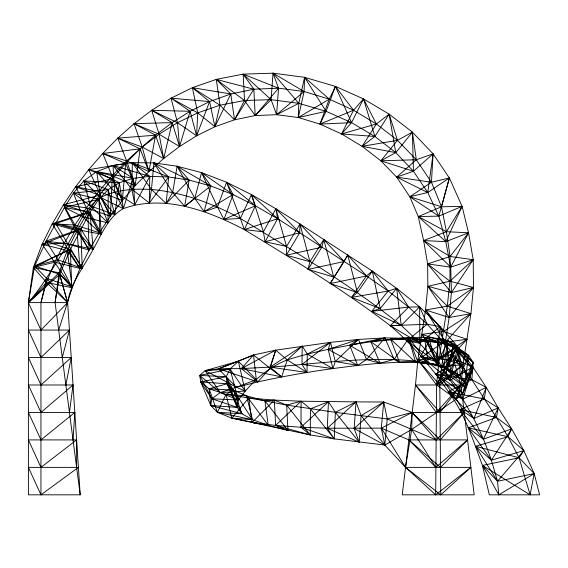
<?xml version="1.0" encoding="UTF-8"?>
<svg xmlns="http://www.w3.org/2000/svg" width="568" height="568" viewBox="0 0 568 568"><rect width="100%" height="100%" fill="white"/><g stroke="black" fill="none" stroke-linecap="round" stroke-linejoin="round"><path stroke-width="0.85" d="M415.478 384.99L436.366 412.453L460.932 384.99L415.478 384.99L440.044 412.453L472.753 369.427L455.799 348.965L445.759 372.963L462.721 393.432L467.308 376.243L452 354.382L440.995 377.28L462.721 393.432L472.753 369.427L454.116 344.229L455.799 348.965L452 354.382L460.932 384.99L474.181 494.827L402.229 494.827L415.478 384.99L417.856 359.856L439.249 358.053L463.005 364.734L436.6 384.99L440.995 377.28L445.759 372.963L454.116 344.229L473.144 362.398L465.646 387.646L443.878 366.758L447.761 340.601L468.735 355.568L459.981 375.767L437.779 364.691L437.601 338.301L459.803 349.37L450.644 370.059L428.378 363.208L424.374 337.356L446.64 344.208L436.565 365.082L415.627 362.341L408.612 337.676L429.55 340.417L417.65 361.354C368.447 355.71 319.152 363.811 270.084 367.113L281.621 376.889L241.322 368.596L275.728 350.151L270.084 367.113L307.032 372.473L301.977 364.443L302.211 346.033L287.273 359.934L281.621 376.889L270.013 368.312L253.534 354.986L241.322 368.596L257.801 381.923L218.46 368.817L241.322 368.596L270.084 367.113L302.211 346.033L307.267 354.056L307.032 372.473L287.273 359.934L275.728 350.151L270.013 368.312L257.801 381.923L236.366 387.213L218.46 368.817L238.382 361.276L245.135 391.032L236.366 387.213L205.197 370.599L230.068 369.008L238.304 400.028L220.263 392.616L205.197 370.599L218.46 368.817L253.534 354.986L256.296 379.68L236.366 387.213L220.263 392.616L211.8 398.771L237.211 407.377L227.122 383.769L209.102 388.768L217.416 412.325L241.932 413.745L227.122 383.769L200.738 381.945L211.8 398.771L238.304 400.028L226.27 376.69L237.211 407.377L210.82 405.552L211.8 398.771L199.758 375.427L226.27 376.69L227.122 383.769L233.618 390.18L241.932 413.745L210.82 405.552L209.102 388.768L233.618 390.18L246.59 395.875L248.756 398.005L264.915 400.83L274.33 400.099L286.655 405.105L287.948 430.43L268.224 425.304L252.433 419.667L241.932 413.745L237.211 407.377L238.304 400.028C250.879 382.839 267.116 367.588 287.273 359.934C307.636 353.275 328.673 349.178 349.689 345.23C374.355 340.892 399.276 337.243 424.374 337.356C434.492 338.081 445.546 338.003 454.116 344.229L445.759 372.963L465.646 387.646L464.858 381.724C458.695 371.898 446.91 368.589 436.565 365.082C418.119 359.075 398.97 362.767 380.056 363.208C338.982 366.978 298.079 373.034 257.801 381.923L256.296 379.68L238.382 361.276L230.068 369.008L226.27 376.69L200.738 381.945L209.102 388.768L226.007 394.37L248.756 398.005L274.33 400.099L301.118 401.2L356.029 401.881L361.07 415.634L384.848 445.071L405.538 467.372L470.872 467.372L435.663 494.827L436.6 384.99L439.249 358.053L447.314 306.159L449.941 281.217L450.09 256.473L446.398 231.694L441.528 206.795L431.453 182.25L416.301 159.743L397.486 140.324L376.385 123.994L353.544 110.227L329.298 99.151L304.086 91.526L278.547 88.196L253.846 89.219L230.793 93.976L209.585 101.58L190.11 111.285L172.168 122.603L155.547 135.191L140.097 148.844L125.67 163.428L112.187 178.877L99.585 195.186L87.848 212.411L77.021 230.722L67.258 250.509L59.086 272.832L55.089 302.616L80.202 494.827L28.4 494.827L28.4 302.616L33.363 267.464L42.089 244.283L52.256 223.785L63.467 204.743L75.615 186.773L88.679 169.704L102.709 153.481L117.789 138.123L134.055 123.682L151.706 110.298L171.025 98.179L192.389 87.692L216.273 79.385L243.161 74.152L273.023 73.173L304.569 77.326L335.404 86.386L363.527 98.924L389.137 114.161L412.418 132.145L433.079 153.85L449.366 177.997L462.096 206.369L468.543 232.788L473.194 259.718L473.492 287.486L470.893 313.671L463.005 364.734L460.932 384.99L456.296 399.141L411.686 429.429L384.848 445.071L334.218 438.858L310.27 434.939L231.843 418.162L217.416 412.325L210.82 405.552L200.738 381.945L199.758 375.427L205.197 370.599L238.382 361.276L253.534 354.986L275.728 350.151L330.512 342.348L358.522 339.423L384.919 337.903L408.839 338.251L429.55 340.417L446.64 344.208L459.803 349.37L468.735 355.568L473.144 362.398L472.753 369.427L465.646 387.646L462.721 393.432L456.296 399.141L436.6 384.99L417.856 359.856L425.553 309.986L427.846 286.322L427.626 263.914L423.629 240.555L418.254 216.55L409.847 196.762L396.656 177.131L380.851 160.815L362.114 146.331L341.56 133.949L319.976 124.094L298.299 117.526L276.595 114.693L255.188 115.574L234.499 119.798L214.91 126.749L196.592 135.816L179.538 146.523L163.683 158.55L148.922 171.657L135.17 185.686L122.34 200.561L110.391 216.231L99.308 232.71L89.112 250.062L79.946 268.416L72.193 287.798L58.674 330.072M435.663 494.827L405.538 467.372L411.686 429.429L412.169 412.453L383.72 402.016L356.029 401.881L335.376 412.325L286.655 405.105L264.915 400.83L246.59 395.875L226.007 394.37L217.416 412.325L252.433 419.667L246.59 395.875L268.224 425.304L252.064 422.485L248.756 398.005L231.843 418.162L268.224 425.304L264.915 400.83L287.948 430.43L275.622 425.425L252.064 422.485L274.33 400.099L275.622 425.425L310.27 434.939L310.412 408.875L301.118 401.2L286.655 405.105L310.27 434.939L300.976 427.264L275.622 425.425L301.118 401.2L300.976 427.264L334.218 438.858L335.376 412.325L328.453 401.697L310.412 408.875L334.218 438.858L327.296 428.229L328.453 401.697L300.976 427.264L327.296 428.229L381.327 428.144L408.853 439.909L440.512 467.372L467.556 439.909L408.853 439.909L435.897 467.372L467.556 439.909M73.023 439.909L74.82 412.453L28.4 412.453L40.96 439.909L74.82 412.453M384.848 445.071L381.327 428.144L383.72 402.016L354.162 428.485L359.203 442.238L327.296 428.229L356.029 401.881L354.162 428.485L384.848 445.071L387.241 418.943L383.72 402.016L361.07 415.634L335.376 412.325L359.203 442.238L361.07 415.634L387.241 418.943L436.132 439.909L464.241 412.453L456.296 399.141L440.995 377.28L455.799 348.965L467.308 376.243L456.296 399.141M69.438 412.453L73.023 384.99L28.4 384.99L40.96 412.453L73.023 384.99M55.089 302.616L59.697 274.323L70.347 249.572L89.964 212.219L98.775 199.283L108.247 189.598L119.358 182.711L133.132 178.324L149.76 176.385L168.625 176.953L189.151 180.106L210.806 185.949L233.057 194.604L255.373 205.779L277.582 218.73L299.698 232.759L366.452 275.949L388.2 291.029L408.64 307.103L427.164 324.236L443.608 342.227L458.376 360.758L471.83 379.701L496.439 417.459L508.033 436.728L519.102 457.787L530.114 494.827L482.431 465.44C473.052 440.015 464.752 413.561 448.322 391.622C431.602 367.51 412.695 344.769 390.28 325.727C344.116 290.177 293.976 260.002 244.332 229.621C208.25 210.671 163.705 193.958 123.299 208.648C107.778 217.154 101.658 234.832 93.188 249.281C84.114 266.79 70.588 282.58 67.642 302.616L80.202 494.827M498.81 494.827L482.431 465.44L497.532 481.245L523.824 450.616L491.377 460.201C473.939 408.371 441.655 362.043 401.242 325.471C350.939 285.186 295.381 251.858 240.392 218.439C212.844 203.451 182.882 192.304 151.471 189.478C134.183 188.533 116.291 189.464 100.621 197.543C83.993 208.165 77.461 227.583 68.046 243.906C55.344 263.85 43.722 284.476 28.4 302.616L67.642 302.616L46.654 278.426L34.605 265.945L57.929 259.832L82.197 268.224L70.347 249.572L34.605 265.945L59.697 274.323L67.642 302.616L40.96 330.072L28.4 302.616L34.605 265.945L46.079 241.18L64.418 207.419L73.421 193.049L83.808 180.936L96.681 171.607L112.996 165.487L132.323 162.633L153.9 162.902L177.131 166.218L201.526 172.622L226.568 182.243L251.439 194.604L275.885 208.79L299.947 223.991L372.281 271.085L396.62 288.303L419.603 306.848L440.172 326.55L457.716 346.714L472.853 366.964L486.222 387.34L498.179 407.902L511.654 428.833L523.824 450.616L534.204 473.598L539.6 494.827L489.332 494.827L482.431 465.44L519.102 457.787L523.824 450.616L508.033 436.728L468.174 427.839L491.377 460.201L497.532 481.245L498.81 494.827L534.204 473.598L519.102 457.787L475.586 446.313L497.532 481.245L534.204 473.598L530.114 494.827M65.852 384.99L71.234 357.535L28.4 357.535L40.96 384.99L71.234 357.535M40.96 494.827L28.4 467.372L78.405 467.372L40.96 494.827L40.96 302.616L46.654 278.426L71.745 286.797L70.347 249.572L46.079 241.18L80.833 228.869L93.188 249.281L68.046 243.906L46.079 241.18L57.929 259.832L71.745 286.797L59.697 274.323L28.4 302.616L46.462 282.438L54.769 262.189L64.347 243.125L74.926 225.049L86.421 207.824L98.832 191.388L112.208 175.746L126.621 160.929L142.192 147.041L159.083 134.218L177.507 122.709L197.714 112.862L219.986 105.208L244.503 100.508L271.071 99.67L298.782 103.326L326.089 111.328L351.542 122.645L374.866 136.49L395.782 152.629L413.433 171.238L427.754 192.509L438.83 216.124L445.774 241.649L450.722 267.152L451.397 292.591L449.139 317.505L441.613 366.537L439.81 384.99L440.747 494.827L405.538 467.372L381.327 428.144L412.169 412.453L464.241 412.453L440.278 439.909L412.169 412.453L387.241 418.943M62.26 357.535L69.438 330.072L28.4 330.072L40.96 357.535L69.438 330.072M40.96 302.616L46.462 282.438L33.363 267.464L67.258 250.509L79.946 268.416L54.769 262.189L33.363 267.464L59.086 272.832L72.193 287.798L46.462 282.438L67.642 302.616L59.086 272.832L28.4 302.616M436.6 384.99L452 354.382L439.249 358.053L421.939 334.353L443.473 331.499L470.893 313.671L447.314 306.159L425.553 309.986L445.532 342.142L467.066 339.288L441.613 366.537L417.856 359.856L439.81 384.99L463.005 364.734L441.613 366.537L421.939 334.353L445.532 342.142L470.893 313.671L449.139 317.505L425.553 309.986L443.473 331.499L467.066 339.288L439.249 358.053M440.747 494.827L470.872 467.372M76.616 439.909L40.96 467.372L28.4 439.909L76.616 439.909L76.616 467.372M412.169 412.453L436.132 439.909M411.686 429.429L435.897 467.372M99.585 195.186L99.308 232.71L74.926 225.049L52.256 223.785L79.946 268.416L77.021 230.722L52.256 223.785L87.848 212.411L99.308 232.71L75.615 186.773L112.187 178.877L122.34 200.561L98.832 191.388L75.615 186.773L99.585 195.186L110.391 216.231L86.421 207.824L63.467 204.743L89.112 250.062L64.347 243.125L42.089 244.283L72.193 287.798L67.258 250.509L42.089 244.283L77.021 230.722L89.112 250.062L87.848 212.411L63.467 204.743L99.585 195.186M108.247 189.598L108.019 222.883L82.672 216.649L64.418 207.419L98.775 199.283L108.019 222.883L90.383 205.928L73.421 193.049L108.247 189.598L114.821 214.59L90.383 205.928L83.808 180.936L119.358 182.711L123.299 208.648L100.621 197.543L83.808 180.936L108.247 189.598M132.323 162.633L131.904 189.265L134.793 204.771L114.658 191.934L96.681 171.607L133.132 178.324L134.793 204.771L149.76 176.385L132.323 162.633L168.625 176.953L166.197 203.529L151.471 189.478L132.323 162.633M149.76 176.385L149.341 203.017L131.904 189.265L112.996 165.487L149.76 176.385M286.549 246.441L286.308 255.209L309.958 261.713L323.76 239.526L344.123 261.521L330.136 283.574L357.421 292.52L372.281 271.085L388.2 291.029L396.62 288.303L408.64 307.103L419.603 306.848L427.164 324.236L440.172 326.55L443.608 342.227L457.716 346.714L458.376 360.758L435.642 374.106L462.714 399.261L486.222 387.34L471.83 379.701L435.642 374.106L450.119 380.311L472.853 366.964L471.83 379.701L448.322 391.622L474.039 418.424L498.179 407.902L496.439 417.459L468.174 427.839L483.396 439.213L511.654 428.833L496.439 417.459L460.059 409.556L483.396 439.213L498.179 407.902L484.192 399.034L448.322 391.622L462.714 399.261L472.853 366.964L458.376 360.758L421.875 357.109L443.608 342.227L406.873 340.899L427.164 324.236L390.28 325.727L408.64 307.103L371.777 311.299L388.2 291.029L351.585 297.384L366.452 275.949L372.281 271.085L380.198 308.573L371.777 311.299L401.242 325.471L419.603 306.848L419.873 343.221L406.873 340.899L435.983 361.596L457.716 346.714L450.119 380.311L421.875 357.109L435.983 361.596L440.172 326.55L419.873 343.221L390.28 325.727L401.242 325.471L396.62 288.303L380.198 308.573L351.585 297.384L357.421 292.52L347.73 255.004L330.136 283.574L366.452 275.949L347.73 255.004L344.123 261.521L308.019 269.388L309.958 261.713L299.947 223.991L286.549 246.441L265.1 241.748L263.403 231.808L251.439 194.604L240.392 218.439L244.332 229.621L263.403 231.808L275.885 208.79L299.698 232.759L286.308 255.209L321.829 247.201L323.76 239.526L333.743 277.056L308.019 269.388L321.829 247.201L299.947 223.991L299.698 232.759L265.1 241.748L277.582 218.73L275.885 208.79L286.549 246.441M298.782 103.326L298.299 117.526L326.089 111.328L335.404 86.386L353.544 110.227L341.56 133.949L374.866 136.49L389.137 114.161L397.486 140.324L380.851 160.815L413.433 171.238L433.079 153.85L431.453 182.25L409.847 196.762L438.83 216.124L462.096 206.369L445.774 241.649L423.629 240.555L450.722 267.152L473.194 259.718L451.397 292.591L427.846 286.322L449.139 317.505L473.492 287.486L449.941 281.217L427.626 263.914L450.09 256.473L473.194 259.718L449.941 281.217L427.846 286.322L447.314 306.159L473.492 287.486L451.397 292.591L427.626 263.914L450.722 267.152L468.543 232.788L446.398 231.694L423.629 240.555L450.09 256.473L468.543 232.788L445.774 241.649L418.254 216.55L441.528 206.795L462.096 206.369L446.398 231.694L418.254 216.55L438.83 216.124L449.366 177.997L431.453 182.25L396.656 177.131L416.301 159.743L433.079 153.85L427.754 192.509L409.847 196.762L441.528 206.795L449.366 177.997L427.754 192.509L396.656 177.131L413.433 171.238L412.418 132.145L397.486 140.324L362.114 146.331L376.385 123.994L389.137 114.161L395.782 152.629L380.851 160.815L416.301 159.743L412.418 132.145L395.782 152.629L362.114 146.331L374.866 136.49L363.527 98.924L353.544 110.227L319.976 124.094L329.298 99.151L335.404 86.386L351.542 122.645L341.56 133.949L376.385 123.994L363.527 98.924L351.542 122.645L319.976 124.094L326.089 111.328L304.569 77.326L298.782 103.326L276.595 114.693L271.071 99.67L273.023 73.173L304.086 91.526L298.299 117.526L329.298 99.151L304.569 77.326L304.086 91.526L276.595 114.693L278.547 88.196L273.023 73.173L298.782 103.326M447.761 340.601L446.618 369.477L464.858 381.724L473.144 362.398L447.761 340.601M112.187 178.877L110.391 216.231L88.679 169.704L125.67 163.428L135.17 185.686L112.208 175.746L88.679 169.704L112.187 178.877M197.714 112.862L196.592 135.816L177.507 122.709L151.706 110.298L159.083 134.218L163.683 158.55L142.192 147.041L117.789 138.123L126.621 160.929L135.17 185.686L140.097 148.844L117.789 138.123L155.547 135.191L163.683 158.55L172.168 122.603L151.706 110.298L190.11 111.285L196.592 135.816L209.585 101.58L192.389 87.692L197.714 112.862L214.91 126.749L230.793 93.976L216.273 79.385L219.986 105.208L214.91 126.749L209.585 101.58L171.025 98.179L177.507 122.709L179.538 146.523L159.083 134.218L134.055 123.682L142.192 147.041L148.922 171.657L126.621 160.929L102.709 153.481L122.34 200.561L125.67 163.428L102.709 153.481L140.097 148.844L148.922 171.657L155.547 135.191L134.055 123.682L172.168 122.603L179.538 146.523L190.11 111.285L171.025 98.179L197.714 112.862M153.9 162.902L151.471 189.478L149.341 203.017L168.625 176.953L153.9 162.902L189.151 180.106L184.664 206.383L172.644 192.495L153.9 162.902M119.358 182.711L114.821 214.59L100.621 197.543L96.681 171.607L119.358 182.711M468.735 355.568L464.858 381.724L443.878 366.758L437.779 364.691L428.378 363.208L415.627 362.341L399.481 362.256L394.121 359.402L384.919 337.903L349.689 345.23L357.67 365.38L366.502 359.565L384.919 337.903L370.854 341.702L380.056 363.208L394.121 359.402L408.839 338.251L417.65 361.354L415.627 362.341L390.67 339.153L408.839 338.251L370.854 341.702L399.481 362.256L390.67 339.153L429.55 340.417L436.565 365.082L428.378 363.208L408.612 337.676L446.64 344.208L450.644 370.059L437.779 364.691L424.374 337.356L459.803 349.37L459.981 375.767L443.878 366.758L437.601 338.301L468.735 355.568M177.131 166.218L172.644 192.495L166.197 203.529L189.151 180.106L177.131 166.218L210.806 185.949L204.111 211.651L217.501 207.043L226.568 182.243L255.373 205.779L244.332 229.621L277.582 218.73L251.439 194.604L255.373 205.779L223.991 219.411L217.501 207.043L201.526 172.622L194.831 198.324L184.664 206.383L210.806 185.949L201.526 172.622L233.057 194.604L223.991 219.411L240.392 218.439L226.568 182.243L233.057 194.604L204.111 211.651L194.831 198.324L177.131 166.218M486.222 387.34L484.192 399.034L460.059 409.556L474.039 418.424L486.222 387.34M133.132 178.324L123.299 208.648L114.658 191.934L112.996 165.487L133.132 178.324M330.512 342.348L328.162 349.398L332.94 368.589L301.977 364.443L330.512 342.348L335.29 361.532L332.94 368.589L307.267 354.056L330.512 342.348M511.654 428.833L508.033 436.728L475.586 446.313L491.377 460.201L511.654 428.833M244.503 100.508L234.499 119.798L219.986 105.208L192.389 87.692L230.793 93.976L234.499 119.798L253.846 89.219L243.161 74.152L278.547 88.196L255.188 115.574L244.503 100.508L216.273 79.385L253.846 89.219L255.188 115.574L271.071 99.67L243.161 74.152L244.503 100.508M358.522 339.423L335.29 361.532L357.67 365.38L328.162 349.398L358.522 339.423L366.502 359.565L380.056 363.208L349.689 345.23L358.522 339.423M233.618 390.18L226.007 394.37L231.843 418.162L252.433 419.667L233.618 390.18M89.964 212.219L55.685 223.494L82.197 268.224L80.833 228.869L55.685 223.494L75.785 229.38L101.331 234.186L98.775 199.283L73.421 193.049L82.672 216.649L101.331 234.186L89.964 212.219L64.418 207.419L75.785 229.38L93.188 249.281L89.964 212.219M230.068 369.008L199.758 375.427L220.263 392.616L245.135 391.032L230.068 369.008"/></g></svg>
